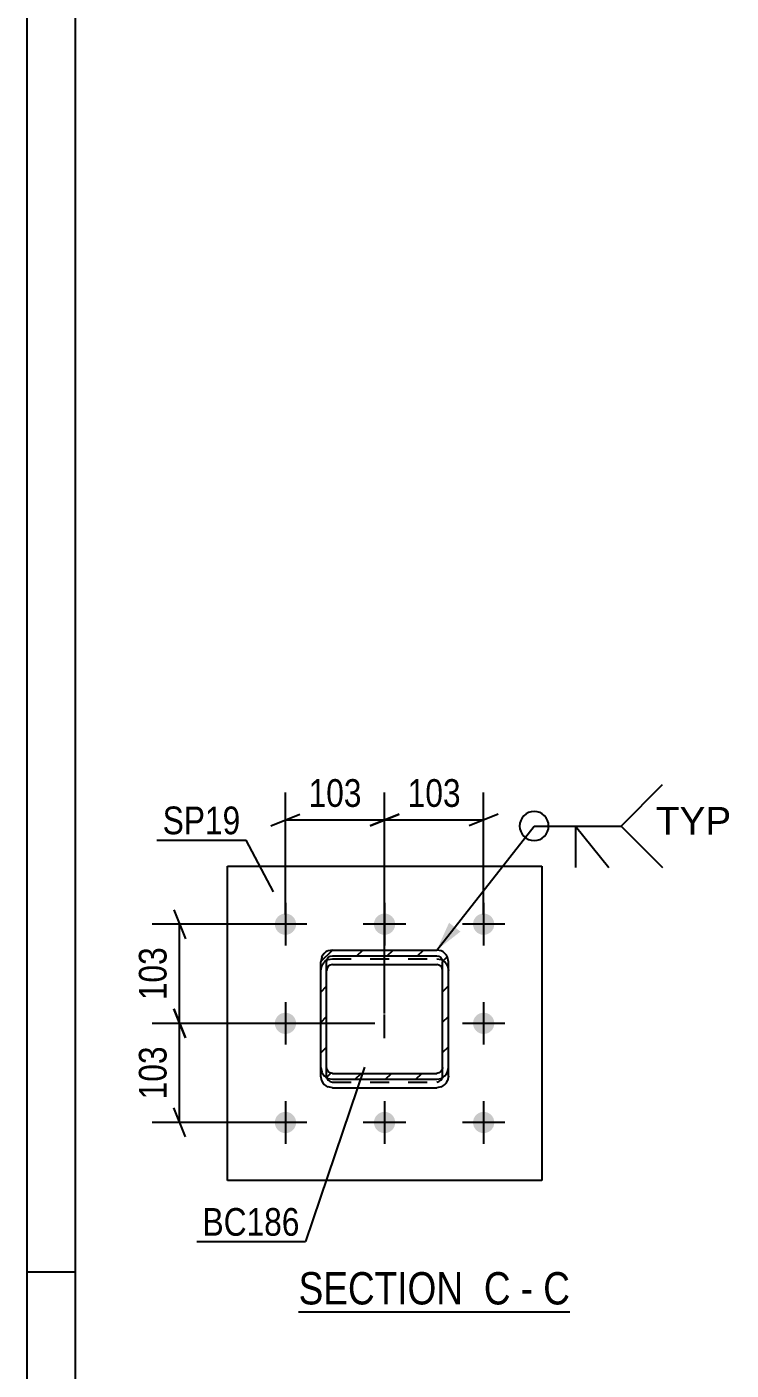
# Model space of a CAD drawing. Header units: millimetres. Extents: x 0 to 841, y 0 to 594.
# Drawn here: x 0 to 72.8, y 138.9 to 277.7 of the extents above; entities that cross this region are included whole.
import ezdxf

# ---------------------------------------------------------------- set-up
doc = ezdxf.new("R2010")
doc.units = ezdxf.units.MM
doc.linetypes.add('DXK_LINE_DOT2', pattern=[3.9198, 1.9599, -1.9599])
doc.linetypes.add('DXK_LINE_DOT3', pattern=[5.9187, 2.979, -0.9799, 0.9799, -0.9799])
doc.styles.add('Arial', font='ARIAL.TTF', dxfattribs={"height": 0.2})
doc.styles.add('Arial Narrow', font='ARIALN.TTF', dxfattribs={"height": 0.2})

# ---------------------------------------------------------------- blocks, each defined once
blk = doc.blocks.new('Unknown-318888822-1135')
at = {"color": 5, "linetype": 'Continuous'}
for p, q in [((0, 594), (0, 0)), ((5, 589), (5, 5)), ((5, 149), (0, 149))]:
    blk.add_line(p, q, dxfattribs=at)
blk = doc.blocks.new('Unknown-318888822-13 - 21662')
at = {"color": 6, "linetype": 'Continuous'}
blk.add_line((28.11, 144.91), (56.18, 144.91), dxfattribs=at)
at = {"color": 0, "linetype": 'Continuous'}
for points in [[(46.22, 145.66), (46.22, 149.16), (28.11, 149.16), (28.11, 145.66)], [(50.04, 145.66), (50.04, 149.16), (47.27, 149.16), (47.27, 145.66)], [(52.36, 145.66), (52.36, 149.16), (51.09, 149.16), (51.09, 145.66)], [(56.18, 145.66), (56.18, 149.16), (53.41, 149.16), (53.41, 145.66)]]:
    blk.add_wipeout(points, dxfattribs=at)
at = {"color": 7, "linetype": 'Continuous', "style": 'Arial Narrow'}
for s, p in [('SECTION ', (28.11, 145.66)), ('C', (47.27, 145.66)), ('C', (53.41, 145.66)), ('-', (51.09, 145.66))]:
    blk.add_text(s, height=3.34, dxfattribs=at).set_placement(p)
blk = doc.blocks.new('Part-318888822-21680 - 21662')
at = {"linetype": 'Continuous'}
h = blk.add_hatch(dxfattribs=at)
h.set_pattern_fill('', scale=0.7, style=0, pattern_type=0)
h.set_pattern_definition([(45, (31.6045, 182.3022), (-1.57154, 1.57154), [])])
h.paths.add_polyline_path([(42.4, 182.3), (31.6, 182.3), (31.15, 182.21), (30.76, 181.95), (30.5, 181.55), (30.4, 181.09), (30.4, 170.16), (30.5, 169.69), (30.76, 169.3), (31.15, 169.03), (31.6, 168.94), (42.4, 168.94), (42.86, 169.03), (43.25, 169.3), (43.51, 169.69), (43.6, 170.16), (43.6, 181.09), (43.51, 181.55), (43.25, 181.95), (42.86, 182.21)])
h.paths.add_polyline_path([(42.96, 181.32), (43, 181.09), (43, 170.16), (42.96, 169.92), (42.83, 169.73), (42.63, 169.59), (42.4, 169.55), (31.6, 169.55), (31.37, 169.59), (31.18, 169.73), (31.05, 169.92), (31, 170.16), (31, 181.09), (31.05, 181.32), (31.18, 181.52), (31.37, 181.65), (31.6, 181.69), (42.4, 181.69), (42.63, 181.65), (42.83, 181.52)])
at = {"color": 2, "linetype": 'Continuous'}
for p, q in [((31.6, 182.3), (31.15, 182.21)), ((31.6, 182.3), (42.4, 182.3)), ((42.86, 182.21), (42.4, 182.3)), ((30.5, 181.55), (30.4, 181.09)), ((30.4, 170.16), (30.4, 181.09)), ((31, 181.09), (31.05, 181.32)), ((31, 170.16), (31, 181.09)), ((31.05, 181.32), (31.18, 181.52)), ((31.18, 180.62), (31.05, 180.42)), ((31.18, 181.52), (31.37, 181.65)), ((31.37, 180.75), (31.18, 180.62)), ((31.37, 181.65), (31.6, 181.69)), ((31.6, 180.8), (31.37, 180.75)), ((31.6, 181.69), (42.4, 181.69)), ((31.6, 180.8), (42.4, 180.8)), ((42.4, 181.69), (42.63, 181.65)), ((42.63, 180.75), (42.4, 180.8)), ((42.63, 181.65), (42.83, 181.52)), ((42.83, 180.62), (42.63, 180.75)), ((42.83, 181.52), (42.96, 181.32)), ((42.96, 180.42), (42.83, 180.62)), ((42.96, 181.32), (43, 181.09)), ((43, 170.16), (43, 181.09)), ((43.6, 181.09), (43.51, 181.55)), ((43.6, 170.16), (43.6, 181.09)), ((31.05, 180.42), (31, 180.19)), ((43, 180.19), (42.96, 180.42)), ((30.4, 169.26), (30.4, 170.16)), ((30.4, 170.16), (30.5, 169.69)), ((31.05, 169.92), (31, 170.16)), ((31.18, 169.73), (31.05, 169.92)), ((31.37, 169.59), (31.18, 169.73)), ((31.6, 169.55), (31.37, 169.59)), ((31.6, 169.55), (42.4, 169.55)), ((42.63, 169.59), (42.4, 169.55)), ((42.83, 169.73), (42.63, 169.59)), ((42.96, 169.92), (42.83, 169.73)), ((43, 170.16), (42.96, 169.92)), ((43.51, 169.69), (43.6, 170.16)), ((43.6, 169.26), (43.6, 170.16)), ((30.5, 168.79), (30.4, 169.26)), ((31.15, 169.03), (31.6, 168.94)), ((31.6, 168.04), (31.15, 168.14)), ((31.6, 168.94), (42.4, 168.94)), ((31.6, 168.04), (42.4, 168.04)), ((42.4, 168.94), (42.86, 169.03)), ((42.86, 168.14), (42.4, 168.04)), ((43.6, 169.26), (43.51, 168.79))]:
    blk.add_line(p, q, dxfattribs=at)
at = {"color": 7, "linetype": 'DXK_LINE_DOT2'}
for p, q in [((30.4, 170.16), (30.4, 181.09)), ((30.4, 180.19), (30.5, 180.65)), ((31, 169.26), (31, 181.09)), ((31.15, 181.31), (31.6, 181.4)), ((31.6, 181.4), (42.4, 181.4)), ((42.4, 181.4), (42.86, 181.31)), ((43, 169.26), (43, 181.09)), ((43.51, 180.65), (43.6, 180.19)), ((43.6, 170.16), (43.6, 181.09)), ((31, 169.26), (31.05, 169.02)), ((31.05, 169.02), (31.18, 168.83)), ((31.18, 168.83), (31.37, 168.7)), ((31.37, 168.7), (31.6, 168.65)), ((31.6, 168.65), (42.4, 168.65)), ((42.4, 168.65), (42.63, 168.7)), ((42.63, 168.7), (42.83, 168.83)), ((42.83, 168.83), (42.96, 169.02)), ((42.96, 169.02), (43, 169.26))]:
    blk.add_line(p, q, dxfattribs=at)
at = {"color": 7, "linetype": 'DXK_LINE_DOT3'}
blk.add_line((37, 173.17), (37, 175.62), dxfattribs=at)
at = {"color": 2, "linetype": 'Continuous'}
for centre, start, end in [((31.61, 181.1), 112.8504, 157.8474), ((42.39, 181.1), 22.1526, 67.1496), ((31.61, 170.15), 202.1526, 247.1496), ((42.39, 170.15), 292.8504, 337.8474), ((31.61, 169.25), 202.1526, 247.1496), ((42.39, 169.25), 292.8504, 337.8474)]:
    blk.add_arc(centre, 1.21, start, end, dxfattribs=at)
at = {"color": 7, "linetype": 'DXK_LINE_DOT2'}
for centre, start, end in [((31.61, 180.2), 112.8504, 157.8474), ((42.39, 180.2), 22.1526, 67.1496)]:
    blk.add_arc(centre, 1.21, start, end, dxfattribs=at)
blk = doc.blocks.new('Part-318888822-21684 - 21662')
at = {"color": 2, "linetype": 'Continuous'}
for p, q in [((20.75, 158.47), (20.75, 190.97)), ((20.75, 190.97), (53.25, 190.97)), ((53.25, 190.97), (53.25, 158.47)), ((53.25, 158.47), (20.75, 158.47))]:
    blk.add_line(p, q, dxfattribs=at)
blk = doc.blocks.new('Bolt-318888822-21790 - 21662')
at = {"linetype": 'Continuous'}
for points in [[(26.75, 183.87, -1), (26.75, 186.07, -1)], [(37, 183.87, -1), (37, 186.07, -1)], [(47.25, 183.87, -1), (47.25, 186.07, -1)], [(26.75, 173.62, -1), (26.75, 175.82, -1)], [(47.25, 173.62, -1), (47.25, 175.82, -1)], [(26.75, 163.37, -1), (26.75, 165.57, -1)], [(37, 163.37, -1), (37, 165.57, -1)], [(47.25, 163.37, -1), (47.25, 165.57, -1)]]:
    blk.add_hatch(color=1, dxfattribs=at).paths.add_polyline_path(points)
at = {"color": 1, "linetype": 'Continuous'}
for p, q in [((26.75, 187.17), (26.75, 182.77)), ((37, 187.17), (37, 182.77)), ((47.25, 187.17), (47.25, 182.77)), ((28.95, 184.97), (24.55, 184.97)), ((39.2, 184.97), (34.8, 184.97)), ((49.45, 184.97), (45.05, 184.97)), ((26.75, 176.92), (26.75, 172.52)), ((47.25, 176.92), (47.25, 172.52)), ((28.95, 174.72), (24.55, 174.72)), ((49.45, 174.72), (45.05, 174.72)), ((26.75, 166.67), (26.75, 162.27)), ((37, 166.67), (37, 162.27)), ((47.25, 166.67), (47.25, 162.27)), ((28.95, 164.47), (24.55, 164.47)), ((39.2, 164.47), (34.8, 164.47)), ((49.45, 164.47), (45.05, 164.47))]:
    blk.add_line(p, q, dxfattribs=at)
blk = doc.blocks.new('StraightDimension-318888822-21843 - 21662')
at = {"color": 7, "linetype": 'Continuous'}
for p, q in [((15.2, 176.22), (16.4, 173.22)), ((36, 174.72), (12.95, 174.72)), ((15.8, 164.47), (15.8, 174.72)), ((16.4, 162.97), (15.2, 165.97)), ((25.75, 164.47), (12.95, 164.47))]:
    blk.add_line(p, q, dxfattribs=at)
at = {"color": 0}
blk.add_wipeout([(15.05, 172.94), (10.85, 172.94), (10.85, 166.26), (15.05, 166.26)], dxfattribs=at)
at = {"color": 3, "style": 'Arial Narrow'}
blk.add_text('103', height=2.863, rotation=90.0002, dxfattribs=at).set_placement((14.45, 166.86))
blk = doc.blocks.new('StraightDimension-318888822-21875 - 21662')
at = {"color": 7, "linetype": 'Continuous'}
for p, q in [((37, 175.72), (37, 198.6)), ((47.25, 185.97), (47.25, 198.6)), ((35.5, 195.15), (38.5, 196.35)), ((48.75, 196.35), (45.75, 195.15)), ((37, 195.75), (47.25, 195.75))]:
    blk.add_line(p, q, dxfattribs=at)
at = {"color": 0}
blk.add_wipeout([(45.47, 196.5), (45.47, 200.7), (38.79, 200.7), (38.79, 196.5)], dxfattribs=at)
at = {"color": 3, "style": 'Arial Narrow'}
blk.add_text('103', height=2.863, dxfattribs=at).set_placement((39.39, 197.1))
blk = doc.blocks.new('StraightDimension-318888822-21842 - 21662')
at = {"color": 7, "linetype": 'Continuous'}
for p, q in [((15.2, 186.47), (16.4, 183.47)), ((25.75, 184.97), (12.95, 184.97)), ((15.8, 174.72), (15.8, 184.97)), ((16.4, 173.22), (15.2, 176.22)), ((36, 174.72), (12.95, 174.72))]:
    blk.add_line(p, q, dxfattribs=at)
at = {"color": 0}
blk.add_wipeout([(15.05, 183.19), (10.85, 183.19), (10.85, 176.51), (15.05, 176.51)], dxfattribs=at)
at = {"color": 3, "style": 'Arial Narrow'}
blk.add_text('103', height=2.863, rotation=90.0002, dxfattribs=at).set_placement((14.45, 177.11))
blk = doc.blocks.new('StraightDimension-318888822-21876 - 21662')
at = {"color": 7, "linetype": 'Continuous'}
for p, q in [((26.75, 185.97), (26.75, 198.6)), ((37, 175.72), (37, 198.6)), ((25.25, 195.15), (28.25, 196.35)), ((38.5, 196.35), (35.5, 195.15)), ((26.75, 195.75), (37, 195.75))]:
    blk.add_line(p, q, dxfattribs=at)
at = {"color": 0}
blk.add_wipeout([(35.22, 196.5), (35.22, 200.7), (28.54, 200.7), (28.54, 196.5)], dxfattribs=at)
at = {"color": 3, "style": 'Arial Narrow'}
blk.add_text('103', height=2.863, dxfattribs=at).set_placement((29.14, 197.1))
blk = doc.blocks.new('Mark-318888822-21907 - 21662')
at = {"color": 0}
blk.add_wipeout([(28.22, 152.76), (28.22, 155.76), (18.17, 155.76), (18.17, 152.76)], dxfattribs=at)
blk.add_wipeout([(28.22, 152.76), (28.22, 155.76), (18.17, 155.76), (18.17, 152.76)], dxfattribs=at)
at = {"color": 30, "linetype": 'Continuous'}
for p in [(34.94, 170.18), (17.57, 152.16)]:
    blk.add_line(p, (28.82, 152.16), dxfattribs=at)
at = {"color": 3, "style": 'Arial Narrow'}
blk.add_text('BC186', height=2.863, dxfattribs=at).set_placement((18.17, 152.76))
blk = doc.blocks.new('Mark-318888822-21908 - 21662')
at = {"color": 0}
blk.add_wipeout([(22.09, 194.27), (22.09, 197.27), (14.05, 197.27), (14.05, 194.27)], dxfattribs=at)
blk.add_wipeout([(22.09, 194.27), (22.09, 197.27), (14.05, 197.27), (14.05, 194.27)], dxfattribs=at)
at = {"color": 30, "linetype": 'Continuous'}
for p in [(13.45, 193.67), (25.52, 188.32)]:
    blk.add_line(p, (22.69, 193.67), dxfattribs=at)
at = {"color": 3, "style": 'Arial Narrow'}
blk.add_text('SP19', height=2.863, dxfattribs=at).set_placement((14.05, 194.27))
blk = doc.blocks.new('WeldMark-318888822-21949 - 21662')
at = {"linetype": 'Continuous'}
blk.add_hatch(color=30, dxfattribs=at).paths.add_polyline_path([(44.85, 184.2), (42.4, 182.3), (43.67, 185.12)])
at = {"color": 30, "linetype": 'Continuous'}
for p, q in [((42.4, 182.3), (52.47, 195.12)), ((52.47, 195.12), (61.47, 195.12))]:
    blk.add_line(p, q, dxfattribs=at)
at = {"color": 3, "linetype": 'Continuous'}
for q in [(60.19, 190.84), (56.76, 190.84)]:
    blk.add_line((56.76, 195.12), q, dxfattribs=at)
for start, end in [(90, 270), (270, 90)]:
    blk.add_arc((52.47, 195.12), 1.5, start, end, dxfattribs=at)
at = {"color": 0, "linetype": 'Continuous'}
blk.add_wipeout([(72.85, 194.22), (72.85, 197.22), (65.07, 197.22), (65.07, 194.22)], dxfattribs=at)
blk.add_wipeout([(72.85, 194.22), (72.85, 197.22), (65.07, 197.22), (65.07, 194.22)], dxfattribs=at)
at = {"color": 3, "linetype": 'Continuous'}
for q in [(65.76, 199.41), (65.76, 190.84)]:
    blk.add_line((61.47, 195.12), q, dxfattribs=at)
at = {"color": 3, "linetype": 'Continuous', "style": 'Arial'}
blk.add_text('TYP', height=2.865, dxfattribs=at).set_placement((65.07, 194.22))

msp = doc.modelspace()

# ---------------------------------------------------------------- block references
for name in ['Unknown-318888822-1135', 'Part-318888822-21684 - 21662', 'Bolt-318888822-21790 - 21662', 'Part-318888822-21680 - 21662']:
    msp.add_blockref(name, (0, 0))

# ---------------------------------------------------------------- next in the draw order: block references
for name in ['StraightDimension-318888822-21843 - 21662', 'Unknown-318888822-13 - 21662']:
    msp.add_blockref(name, (0, 0))

# ---------------------------------------------------------------- next in the draw order: block references
for name in ['StraightDimension-318888822-21875 - 21662', 'Mark-318888822-21907 - 21662']:
    msp.add_blockref(name, (0, 0))

# ---------------------------------------------------------------- next in the draw order: block references
for name in ['WeldMark-318888822-21949 - 21662', 'StraightDimension-318888822-21842 - 21662']:
    msp.add_blockref(name, (0, 0))

# ---------------------------------------------------------------- next in the draw order: block references
msp.add_blockref('StraightDimension-318888822-21876 - 21662', (0, 0))

# ---------------------------------------------------------------- next in the draw order: block references
msp.add_blockref('Mark-318888822-21908 - 21662', (0, 0))

doc.saveas('drawing.dxf')
